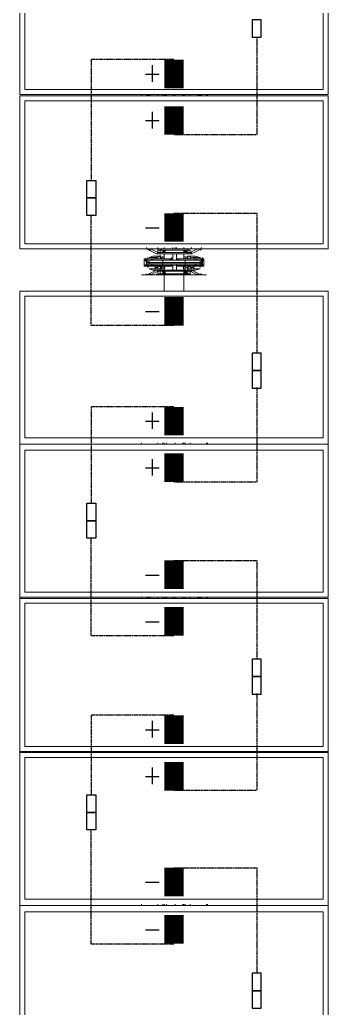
# Model space of a CAD drawing. Header units: feet. Extents: x -13743 to 68376, y -48 to 67763.
# Drawn here: x 6884.6 to 6964.9, y 67101.8 to 67359.2 of the extents above; entities that cross this region are included whole.
import ezdxf

# ---------------------------------------------------------------- set-up
doc = ezdxf.new("R2010")
doc.units = ezdxf.units.FT
doc.header["$MEASUREMENT"] = 0
doc.linetypes.add('HIDDEN', pattern=[0.375, 0.25, -0.125])
for name, color, linetype in [('E-HARN-COMP', 8, 'Continuous'), ('E-TRNK-CABL-NEG', 6, 'HIDDEN'), ('E-TRUNK-CABLE-POS', 6, 'HIDDEN'), ('Polarity-Text', 7, 'Continuous')]:
    doc.layers.add(name, color=color, linetype=linetype)

# ---------------------------------------------------------------- blocks, each defined once
blk = doc.blocks.new('A$C47dfd34d')
at = {"lineweight": 5}
for points in [[(17.5193, 0), (17.5193, 0.4133), (15.666, 0.4133)], [(17.3143, 0.4133), (17.3143, 0)], [(17.306, 0.4067), (17.306, 0.0067)], [(17.5126, 0.4067), (17.5126, 0.0067)], [(16.696, 0.235), (16.696, 0.2467), (16.696, 0.2433)], [(16.901, 0.235), (16.9026, 0.2467), (16.9026, 0.2433)], [(17.1076, 0.2467), (17.1076, 0.2433)], [(17.1093, 0.2467), (17.1076, 0.235)], [(17.3143, 0.235), (17.3143, 0.2467), (17.3143, 0.2433)], [(17.5426, 0.2383), (17.541, 0.24), (17.5426, 0.24), (17.541, 0.2433), (17.541, 0.25), (17.541, 0.1633), (17.541, 0.17), (17.5426, 0.1717), (17.541, 0.1717), (17.541, 0.1733), (17.5426, 0.175)], [(17.541, 0.24), (17.5426, 0.24)], [(17.5426, 0.2433), (17.5426, 0.2433)], [(17.5426, 0.24), (17.5426, 0.24)], [(17.5493, 0.2267), (17.5493, 0.225), (17.5476, 0.225), (17.5476, 0.235), (17.5493, 0.24), (17.5493, 0.2317), (17.5526, 0.2317), (17.5526, 0.2417), (17.551, 0.2417)], [(17.551, 0.24), (17.551, 0.24)], [(17.5526, 0.2417), (17.5543, 0.2417), (17.5543, 0.2433), (17.556, 0.2433), (17.5543, 0.2433), (17.556, 0.2433), (17.5543, 0.2433), (17.556, 0.2433), (17.5576, 0.2433), (17.556, 0.2433), (17.5543, 0.2433), (17.556, 0.2433), (17.5543, 0.2433), (17.556, 0.2433), (17.5576, 0.2433), (17.556, 0.2433), (17.5543, 0.2433), (17.5526, 0.2433), (17.5543, 0.2433), (17.556, 0.2433), (17.5543, 0.2433), (17.556, 0.2433), (17.5543, 0.245), (17.5526, 0.245), (17.5543, 0.245), (17.556, 0.2433), (17.556, 0.2417), (17.556, 0.2433), (17.5543, 0.245), (17.5526, 0.2467), (17.5543, 0.2467), (17.5593, 0.2467), (17.561, 0.2467), (17.561, 0.245), (17.5593, 0.245), (17.5593, 0.2433), (17.5576, 0.2433), (17.5576, 0.2417), (17.5576, 0.2433), (17.5593, 0.2433), (17.5593, 0.245), (17.5593, 0.2433), (17.5576, 0.2433), (17.5576, 0.2417), (17.5593, 0.2417), (17.5576, 0.2417), (17.5593, 0.2417)], [(17.5626, 0.2433), (17.561, 0.2433), (17.5626, 0.2433), (17.561, 0.2433), (17.5593, 0.2433), (17.561, 0.2433), (17.5593, 0.2433), (17.5576, 0.2433), (17.556, 0.2433), (17.5543, 0.245), (17.5526, 0.245), (17.5526, 0.2467), (17.5526, 0.245), (17.5543, 0.245), (17.5543, 0.2467)], [(17.5526, 0.235), (17.5526, 0.2433), (17.5526, 0.245)], [(17.5526, 0.2433), (17.5526, 0.235), (17.5526, 0.2117), (17.5543, 0.2117), (17.5543, 0.2367), (17.556, 0.2367)], [(17.561, 0.1917), (17.561, 0.1717), (17.5576, 0.1717), (17.5576, 0.1917), (17.5593, 0.1917), (17.5576, 0.1917), (17.5576, 0.1717), (17.556, 0.1717), (17.556, 0.1683), (17.5543, 0.1683), (17.5526, 0.1667), (17.5543, 0.1667), (17.561, 0.1667), (17.5593, 0.1683), (17.561, 0.1683), (17.5593, 0.1683), (17.561, 0.1683), (17.5593, 0.1683), (17.5576, 0.1683), (17.5576, 0.1717), (17.5576, 0.1917), (17.5576, 0.1717), (17.561, 0.1717), (17.561, 0.1917), (17.561, 0.1717), (17.5576, 0.1717), (17.5576, 0.1917), (17.5576, 0.2217), (17.556, 0.2217), (17.556, 0.2417), (17.5543, 0.2417), (17.5543, 0.2217)], [(17.556, 0.2417), (17.556, 0.2433), (17.5543, 0.245), (17.556, 0.2433), (17.5576, 0.2433), (17.5576, 0.24), (17.556, 0.24)], [(17.5543, 0.245), (17.5543, 0.245)], [(17.5593, 0.24), (17.5576, 0.24), (17.5593, 0.24), (17.5576, 0.24), (17.5576, 0.2217), (17.5593, 0.2217), (17.5576, 0.2217), (17.5576, 0.1917), (17.561, 0.1917), (17.561, 0.2217), (17.561, 0.1917), (17.5576, 0.1917), (17.5576, 0.2217), (17.5576, 0.24), (17.556, 0.24), (17.5576, 0.24), (17.5576, 0.2433), (17.5593, 0.2433), (17.5576, 0.2433), (17.5593, 0.2433), (17.561, 0.2433), (17.5593, 0.2433), (17.561, 0.2433), (17.561, 0.235), (17.5626, 0.235), (17.5626, 0.2117), (17.561, 0.2117), (17.561, 0.2083), (17.5693, 0.2083)], [(17.5576, 0.2433), (17.556, 0.2433), (17.5576, 0.2433), (17.556, 0.2433), (17.5576, 0.2433), (17.556, 0.2433), (17.5576, 0.2433), (17.5576, 0.24), (17.5576, 0.2217), (17.561, 0.2217), (17.561, 0.1917), (17.5576, 0.1917), (17.5576, 0.2217), (17.5576, 0.2417), (17.561, 0.2417), (17.561, 0.2217)], [(17.5576, 0.2433), (17.5593, 0.2433)], [(17.5576, 0.2433), (17.5593, 0.2433)], [(17.5576, 0.2433), (17.5593, 0.2433)], [(17.5576, 0.2433), (17.5593, 0.2433)], [(17.5576, 0.2433), (17.5593, 0.2433)], [(17.5576, 0.2433), (17.5593, 0.2433), (17.561, 0.2433)], [(17.5626, 0.235), (17.5626, 0.2433), (17.5626, 0.245), (17.5626, 0.2467), (17.561, 0.2467), (17.5626, 0.2467), (17.561, 0.2467), (17.5626, 0.2467), (17.561, 0.2467), (17.561, 0.245), (17.5593, 0.245), (17.5593, 0.2433), (17.561, 0.2433), (17.5593, 0.2433), (17.561, 0.2433), (17.561, 0.235), (17.5626, 0.235), (17.5626, 0.2117), (17.561, 0.21), (17.5626, 0.21), (17.561, 0.21), (17.561, 0.2083), (17.561, 0.2117), (17.561, 0.2367), (17.5626, 0.2367), (17.561, 0.2367), (17.561, 0.2117), (17.561, 0.2083)], [(17.561, 0.245), (17.5626, 0.245), (17.561, 0.245), (17.5626, 0.245), (17.561, 0.245), (17.561, 0.2467), (17.5626, 0.2467), (17.561, 0.2467), (17.561, 0.245), (17.5593, 0.245), (17.561, 0.245), (17.5593, 0.245), (17.5593, 0.2433), (17.561, 0.2433), (17.561, 0.2417)], [(17.5593, 0.2433), (17.561, 0.2433)], [(17.5593, 0.2433), (17.561, 0.2433)], [(17.5593, 0.2433), (17.561, 0.2433)], [(17.561, 0.2467), (17.5626, 0.2467)], [(17.561, 0.2467), (17.561, 0.245)], [(17.561, 0.245), (17.561, 0.245)], [(17.561, 0.245), (17.561, 0.245)], [(17.561, 0.245), (17.561, 0.245)], [(17.561, 0.235), (17.561, 0.2433)], [(17.561, 0.2433), (17.5626, 0.2433)], [(17.561, 0.2433), (17.5626, 0.2433)], [(17.561, 0.2433), (17.5626, 0.2433)], [(17.5626, 0.2467), (17.5626, 0.245)], [(17.5626, 0.2433), (17.5626, 0.245)], [(17.5626, 0.2433), (17.5626, 0.235)], [(17.5626, 0.2433), (17.5626, 0.235)], [(17.5626, 0.2417), (17.5643, 0.2417), (17.5626, 0.2417), (17.5626, 0.2317), (17.5643, 0.2317), (17.5643, 0.24), (17.566, 0.235)], [(17.5743, 0.2433), (17.5743, 0.2433)], [(17.5743, 0.2433), (17.5743, 0.2433)], [(17.5743, 0.24), (17.5743, 0.24)], [(17.5743, 0.24), (17.5743, 0.24)], [(17.7809, 0.2467), (17.7809, 0.2433)], [(17.7826, 0.2467), (17.7809, 0.235)], [(16.696, 0.2283), (16.6977, 0.2283)], [(16.901, 0.2283), (16.9026, 0.2283)], [(17.1076, 0.2283), (17.1093, 0.2283)], [(17.3143, 0.2283), (17.316, 0.2283)], [(17.5393, 0.2283), (17.5393, 0.2283)], [(17.541, 0.2283), (17.541, 0.23), (17.5426, 0.23)], [(17.541, 0.23), (17.541, 0.23)], [(17.5426, 0.2283), (17.541, 0.2283), (17.541, 0.225), (17.5426, 0.225), (17.5426, 0.2233), (17.541, 0.2233), (17.541, 0.1883), (17.5426, 0.1883), (17.546, 0.1883), (17.546, 0.185), (17.546, 0.1833), (17.5476, 0.1833), (17.5426, 0.1733), (17.541, 0.1733), (17.541, 0.175), (17.546, 0.185), (17.5426, 0.185), (17.541, 0.185), (17.541, 0.1833), (17.541, 0.1817)], [(17.5476, 0.23), (17.5476, 0.2283), (17.546, 0.2283)], [(17.5476, 0.2283), (17.5476, 0.225), (17.546, 0.225), (17.5476, 0.225), (17.5476, 0.1883), (17.5476, 0.1783)], [(17.5493, 0.23), (17.5493, 0.225), (17.5493, 0.2233), (17.551, 0.2233), (17.5493, 0.225), (17.551, 0.2233), (17.5493, 0.225), (17.5476, 0.225), (17.5476, 0.235)], [(17.5493, 0.235), (17.5493, 0.235)], [(17.551, 0.225), (17.551, 0.2233), (17.5526, 0.2283), (17.5493, 0.2283), (17.5493, 0.23), (17.5493, 0.2317)], [(17.551, 0.2283), (17.551, 0.2317)], [(17.5526, 0.2317), (17.5543, 0.2317)], [(17.5526, 0.2283), (17.5543, 0.2283)], [(17.5543, 0.235), (17.556, 0.235)], [(17.561, 0.2367), (17.561, 0.2117)], [(17.561, 0.2367), (17.5626, 0.2367)], [(17.561, 0.235), (17.5626, 0.235)], [(17.5626, 0.2233), (17.5643, 0.2233), (17.5626, 0.2233), (17.5643, 0.2233), (17.566, 0.225), (17.5676, 0.225), (17.566, 0.225), (17.5643, 0.2233), (17.566, 0.225), (17.566, 0.235), (17.566, 0.225), (17.5643, 0.2233), (17.566, 0.225), (17.5643, 0.2233)], [(17.5626, 0.2117), (17.5626, 0.235)], [(17.5643, 0.2283), (17.5626, 0.2283), (17.5626, 0.2233), (17.5643, 0.2233), (17.5643, 0.225), (17.566, 0.225), (17.5643, 0.23)], [(17.5643, 0.235), (17.5643, 0.235)], [(17.5643, 0.235), (17.5643, 0.235)], [(17.5726, 0.2283), (17.5743, 0.2283)], [(17.7809, 0.2283), (17.7826, 0.2283)], [(16.696, 0.2217), (16.6977, 0.2217)], [(16.696, 0.22), (16.6977, 0.22)], [(16.696, 0.2183), (16.696, 0.2167), (16.6977, 0.2167)], [(16.9026, 0.2217), (16.901, 0.2217)], [(16.901, 0.22), (16.9026, 0.22)], [(16.9026, 0.2167), (16.901, 0.2167), (16.9026, 0.2183)], [(17.1093, 0.2217), (17.1076, 0.2217)], [(17.1076, 0.22), (17.1093, 0.22)], [(17.1093, 0.2167), (17.1076, 0.2167), (17.1093, 0.2183)], [(17.3143, 0.2217), (17.316, 0.2217)], [(17.3143, 0.22), (17.316, 0.22)], [(17.3143, 0.2183), (17.3143, 0.2167), (17.316, 0.2167)], [(17.5193, 0.22), (17.541, 0.22)], [(17.541, 0.2233), (17.541, 0.225)], [(17.5426, 0.2217), (17.5426, 0.2233)], [(17.5426, 0.22), (17.5426, 0.2217), (17.5443, 0.2217)], [(17.5443, 0.22), (17.5426, 0.22)], [(17.5426, 0.1933), (17.5426, 0.2183)], [(17.546, 0.2217), (17.5443, 0.2217)], [(17.5443, 0.22), (17.546, 0.22)], [(17.5443, 0.22), (17.546, 0.22)], [(17.5443, 0.22), (17.546, 0.22)], [(17.5443, 0.22), (17.546, 0.22)], [(17.5443, 0.22), (17.5443, 0.2183), (17.546, 0.22)], [(17.5443, 0.22), (17.546, 0.22)], [(17.546, 0.225), (17.546, 0.225)], [(17.546, 0.225), (17.546, 0.2217)], [(17.546, 0.2217), (17.546, 0.22)], [(17.546, 0.2183), (17.546, 0.1933)], [(17.5476, 0.225), (17.5476, 0.225)], [(17.5526, 0.2217), (17.551, 0.2217), (17.5526, 0.2217), (17.551, 0.2217), (17.5526, 0.2217), (17.5476, 0.2217)], [(17.551, 0.2183), (17.5493, 0.22), (17.5476, 0.22), (17.5526, 0.22)], [(17.5526, 0.2233), (17.551, 0.2233)], [(17.5543, 0.1917), (17.556, 0.1917), (17.556, 0.2217), (17.5543, 0.2217), (17.556, 0.2217), (17.556, 0.1917), (17.5543, 0.1917), (17.5543, 0.1717), (17.556, 0.1717), (17.556, 0.1683), (17.5543, 0.1683), (17.556, 0.1683), (17.5576, 0.1683), (17.5593, 0.1683), (17.561, 0.1683), (17.5593, 0.1683), (17.5576, 0.1683), (17.5576, 0.1717), (17.5593, 0.1717), (17.5576, 0.1717), (17.5576, 0.17), (17.556, 0.17), (17.5576, 0.17), (17.5593, 0.17), (17.5576, 0.17), (17.5593, 0.17), (17.5576, 0.17), (17.556, 0.17), (17.5543, 0.17), (17.556, 0.17), (17.5543, 0.17), (17.5526, 0.17), (17.5526, 0.1683), (17.5543, 0.1683), (17.556, 0.1683), (17.5543, 0.1683), (17.5526, 0.1667), (17.5543, 0.1667), (17.561, 0.1667), (17.5626, 0.1667), (17.5626, 0.1683), (17.5626, 0.1783), (17.5626, 0.2), (17.5626, 0.1783), (17.561, 0.1783), (17.561, 0.1683), (17.561, 0.1783), (17.5626, 0.1783), (17.5626, 0.2), (17.561, 0.2033), (17.5626, 0.2033), (17.561, 0.2033), (17.5693, 0.2033), (17.561, 0.2033), (17.5626, 0.2), (17.5626, 0.2033), (17.561, 0.2033), (17.5626, 0.2033), (17.561, 0.2033), (17.5626, 0.2033), (17.561, 0.2033), (17.5626, 0.2033), (17.561, 0.2033), (17.561, 0.2017), (17.561, 0.1767), (17.5626, 0.1767), (17.561, 0.1767), (17.561, 0.2017), (17.561, 0.2033), (17.5626, 0.2033), (17.561, 0.2033), (17.5626, 0.2033), (17.561, 0.2033), (17.5626, 0.2033), (17.561, 0.2033), (17.5626, 0.2033), (17.5626, 0.2), (17.561, 0.2), (17.561, 0.2017), (17.561, 0.2), (17.5626, 0.2), (17.561, 0.2033), (17.5693, 0.2033)], [(17.5626, 0.225), (17.5626, 0.2233), (17.5643, 0.225)], [(17.5626, 0.2217), (17.5643, 0.2217), (17.5626, 0.2217), (17.5643, 0.2217), (17.5626, 0.2217), (17.5626, 0.22), (17.5693, 0.22)], [(17.5643, 0.2217), (17.566, 0.2217)], [(17.5693, 0.225), (17.5693, 0.225)], [(17.5693, 0.225), (17.5693, 0.225)], [(17.571, 0.225), (17.571, 0.225)], [(17.571, 0.225), (17.571, 0.225)], [(17.5743, 0.2183), (17.5743, 0.2183)], [(17.5743, 0.2183), (17.5743, 0.2183)], [(17.7826, 0.2217), (17.7809, 0.2217)], [(17.7809, 0.22), (17.7826, 0.22)], [(17.7826, 0.2167), (17.7809, 0.2167), (17.7826, 0.2183)], [(16.696, 0.2067), (16.696, 0.2083)], [(16.696, 0.205), (16.6977, 0.205)], [(16.901, 0.2067), (16.9026, 0.2083)], [(16.9026, 0.205), (16.901, 0.205)], [(17.1076, 0.2067), (17.1093, 0.2083)], [(17.1093, 0.205), (17.1076, 0.205)], [(17.3143, 0.2067), (17.3143, 0.2083)], [(17.3143, 0.205), (17.316, 0.205)], [(17.541, 0.205), (17.5426, 0.205)], [(17.541, 0.2033), (17.5426, 0.2033)], [(17.5476, 0.205), (17.5476, 0.2083), (17.5543, 0.2083), (17.5543, 0.2117), (17.5526, 0.2117), (17.5526, 0.21), (17.5526, 0.2117)], [(17.5476, 0.2083), (17.5493, 0.2083)], [(17.5543, 0.2017), (17.5526, 0.2017), (17.5526, 0.2), (17.5526, 0.2033), (17.5543, 0.2033), (17.5476, 0.2033)], [(17.5526, 0.2033), (17.5543, 0.2033), (17.556, 0.2033), (17.5543, 0.2033), (17.5543, 0.1767), (17.556, 0.1767)], [(17.5543, 0.2033), (17.5526, 0.2033), (17.5543, 0.2033), (17.5526, 0.2033), (17.5526, 0.2), (17.5526, 0.1783), (17.5526, 0.1683), (17.5526, 0.1783)], [(17.561, 0.2117), (17.5626, 0.2117), (17.5626, 0.21), (17.561, 0.21), (17.5626, 0.21), (17.561, 0.21), (17.5626, 0.21), (17.5626, 0.2083), (17.5626, 0.21), (17.561, 0.21), (17.5626, 0.21), (17.561, 0.21), (17.5626, 0.2117), (17.5626, 0.21), (17.5626, 0.2083)], [(17.561, 0.2117), (17.5626, 0.2117)], [(17.561, 0.21), (17.5626, 0.21), (17.561, 0.21), (17.5626, 0.21), (17.561, 0.21), (17.5626, 0.21), (17.5643, 0.21)], [(17.561, 0.2017), (17.561, 0.1767), (17.5626, 0.1767)], [(17.7809, 0.2067), (17.7826, 0.2083)], [(17.7826, 0.205), (17.7809, 0.205)], [(16.696, 0.195), (16.6977, 0.195)], [(16.696, 0.1933), (16.6977, 0.1933)], [(16.696, 0.1917), (16.6977, 0.1917)], [(16.901, 0.195), (16.9026, 0.195)], [(16.9026, 0.1933), (16.901, 0.1933)], [(16.901, 0.1917), (16.9026, 0.1917)], [(17.1076, 0.195), (17.1093, 0.195)], [(17.1093, 0.1933), (17.1076, 0.1933)], [(17.1076, 0.1917), (17.1093, 0.1917)], [(17.3143, 0.195), (17.316, 0.195)], [(17.3143, 0.1933), (17.316, 0.1933)], [(17.3143, 0.1917), (17.316, 0.1917)], [(17.541, 0.1933), (17.5193, 0.1933)], [(17.541, 0.1867), (17.541, 0.1883)], [(17.5426, 0.1867), (17.5426, 0.1883), (17.5426, 0.19)], [(17.5443, 0.1917), (17.546, 0.1917)], [(17.5443, 0.1917), (17.546, 0.1917)], [(17.5443, 0.1917), (17.546, 0.1917)], [(17.5443, 0.1917), (17.546, 0.1917)], [(17.5443, 0.1917), (17.546, 0.1917)], [(17.546, 0.185), (17.5476, 0.185), (17.5476, 0.1883), (17.546, 0.1883), (17.5476, 0.1883), (17.5493, 0.1883), (17.551, 0.19), (17.551, 0.1883), (17.5526, 0.1883)], [(17.546, 0.19), (17.546, 0.1883)], [(17.546, 0.1883), (17.546, 0.1883)], [(17.5526, 0.1933), (17.5476, 0.1933)], [(17.5526, 0.1917), (17.551, 0.1917), (17.5526, 0.1917), (17.551, 0.1917), (17.5526, 0.1917), (17.5476, 0.1917), (17.5493, 0.1917)], [(17.5476, 0.1883), (17.5476, 0.1883)], [(17.5493, 0.18), (17.5493, 0.1717), (17.5476, 0.1783), (17.5476, 0.1883), (17.5493, 0.1883), (17.5493, 0.1867)], [(17.5493, 0.1933), (17.551, 0.195)], [(17.5576, 0.1717), (17.556, 0.1717), (17.556, 0.1917), (17.5576, 0.1917), (17.5576, 0.1717), (17.5593, 0.1717)], [(17.5693, 0.1933), (17.5626, 0.1933)], [(17.5626, 0.1917), (17.5643, 0.1917)], [(17.5626, 0.1917), (17.5643, 0.1917)], [(17.5626, 0.1917), (17.5643, 0.1917)], [(17.5626, 0.1917), (17.5643, 0.1917)], [(17.5643, 0.1917), (17.5626, 0.1917)], [(17.5626, 0.185), (17.5626, 0.1883), (17.5643, 0.1883), (17.5626, 0.19), (17.5626, 0.1883), (17.566, 0.1883), (17.566, 0.1867), (17.566, 0.1883), (17.5626, 0.1883), (17.5626, 0.185), (17.5643, 0.185), (17.5643, 0.1833), (17.566, 0.1867), (17.5643, 0.1833), (17.566, 0.1867), (17.566, 0.1883), (17.566, 0.1783), (17.566, 0.1883), (17.566, 0.1867), (17.566, 0.1883), (17.5626, 0.1883), (17.5626, 0.185), (17.5643, 0.185), (17.5643, 0.1833), (17.5643, 0.185), (17.5626, 0.185), (17.5643, 0.185), (17.5626, 0.185), (17.5643, 0.185)], [(17.5643, 0.1917), (17.566, 0.1917)], [(17.566, 0.1883), (17.5643, 0.19)], [(17.566, 0.1883), (17.5643, 0.19)], [(17.5693, 0.1883), (17.5693, 0.1883)], [(17.5693, 0.1883), (17.5693, 0.1883)], [(17.571, 0.1883), (17.571, 0.1883)], [(17.571, 0.1883), (17.571, 0.1883)], [(17.576, 0.1933), (17.576, 0.1917)], [(17.576, 0.1933), (17.576, 0.1933)], [(17.7809, 0.195), (17.7826, 0.195)], [(17.7826, 0.1933), (17.7809, 0.1933)], [(17.7809, 0.1917), (17.7826, 0.1917)], [(16.696, 0.185), (16.6977, 0.185)], [(16.696, 0.17), (16.696, 0.1667), (16.696, 0.1783)], [(16.9026, 0.185), (16.901, 0.185)], [(16.9026, 0.17), (16.9026, 0.1667), (16.901, 0.1783)], [(17.1093, 0.185), (17.1076, 0.185)], [(17.1076, 0.1783), (17.1093, 0.1667)], [(17.3143, 0.185), (17.316, 0.185)], [(17.3143, 0.17), (17.3143, 0.1667), (17.3143, 0.1783)], [(17.5393, 0.1833), (17.5393, 0.1833)], [(17.541, 0.1817), (17.541, 0.1817)], [(17.5426, 0.1733), (17.541, 0.1733), (17.541, 0.1717)], [(17.5476, 0.1833), (17.5476, 0.185)], [(17.551, 0.1717), (17.5526, 0.1717), (17.5526, 0.18), (17.5493, 0.18), (17.5493, 0.1817)], [(17.5493, 0.1783), (17.5493, 0.1783)], [(17.551, 0.18), (17.551, 0.1833)], [(17.5526, 0.185), (17.5543, 0.185)], [(17.5526, 0.18), (17.5543, 0.18)], [(17.5543, 0.1783), (17.556, 0.1783)], [(17.561, 0.1783), (17.5626, 0.1783)], [(17.561, 0.1683), (17.561, 0.1783)], [(17.5626, 0.1833), (17.5626, 0.18), (17.5643, 0.18), (17.5643, 0.1817)], [(17.5626, 0.1783), (17.5626, 0.1683)], [(17.5626, 0.1717), (17.5643, 0.1717), (17.566, 0.1783)], [(17.5626, 0.1783), (17.5626, 0.1683)], [(17.5643, 0.1783), (17.5643, 0.1783)], [(17.5643, 0.1783), (17.5643, 0.1783)], [(17.5743, 0.1733), (17.5743, 0.1733)], [(17.5743, 0.1733), (17.5743, 0.1733)], [(17.7826, 0.185), (17.7809, 0.185)], [(17.7809, 0.1783), (17.7826, 0.1667)], [(16.696, 0.1667), (16.696, 0.1667)], [(16.696, 0.1633), (16.6977, 0.1633)], [(16.696, 0.1617), (16.6977, 0.1617)], [(16.901, 0.1633), (16.9026, 0.1633)], [(16.901, 0.1617), (16.9026, 0.1617)], [(16.9026, 0.1667), (16.9026, 0.1667)], [(17.1076, 0.17), (17.1076, 0.1667)], [(17.1076, 0.1667), (17.1076, 0.1667)], [(17.1076, 0.1633), (17.1093, 0.1633)], [(17.1076, 0.1617), (17.1093, 0.1617)], [(17.3143, 0.1667), (17.3143, 0.1667)], [(17.3143, 0.1633), (17.316, 0.1633)], [(17.3143, 0.1617), (17.316, 0.1617)], [(17.541, 0.17), (17.5426, 0.17)], [(17.5426, 0.17), (17.5426, 0.17)], [(17.5526, 0.1717), (17.5543, 0.1717), (17.5543, 0.17), (17.5526, 0.1683), (17.5526, 0.1667)], [(17.5543, 0.1683), (17.556, 0.1683), (17.5576, 0.1683), (17.5593, 0.1683), (17.561, 0.1683), (17.5593, 0.1683), (17.5576, 0.1683), (17.556, 0.1683), (17.5543, 0.1683), (17.556, 0.1683), (17.5543, 0.1683), (17.5526, 0.1667), (17.5543, 0.1667), (17.5543, 0.1683), (17.556, 0.1683), (17.5576, 0.1683)], [(17.5643, 0.1683), (17.5626, 0.1683), (17.5643, 0.1683), (17.5626, 0.1683), (17.5626, 0.1667), (17.561, 0.1667), (17.5626, 0.1667), (17.561, 0.1667), (17.5626, 0.1667), (17.561, 0.1667), (17.561, 0.1683), (17.5626, 0.1683), (17.5626, 0.1667), (17.561, 0.1667), (17.5543, 0.1667), (17.556, 0.1667), (17.5543, 0.1667), (17.556, 0.1667), (17.5543, 0.1667), (17.556, 0.1667), (17.5543, 0.1667)], [(17.5543, 0.1667), (17.5543, 0.1667)], [(17.556, 0.1683), (17.5576, 0.1683), (17.5576, 0.1717), (17.5576, 0.17), (17.5593, 0.17), (17.561, 0.17), (17.5593, 0.17), (17.5576, 0.17), (17.556, 0.17), (17.5576, 0.17), (17.5593, 0.17), (17.561, 0.17), (17.5626, 0.17), (17.561, 0.17), (17.5593, 0.17), (17.561, 0.17), (17.561, 0.1683), (17.561, 0.17), (17.561, 0.1717)], [(17.561, 0.1667), (17.5593, 0.1683)], [(17.561, 0.1683), (17.561, 0.17), (17.5626, 0.17)], [(17.561, 0.1683), (17.5626, 0.1683)], [(17.561, 0.1683), (17.561, 0.1667), (17.5626, 0.1667)], [(17.561, 0.1683), (17.5626, 0.1683)], [(17.561, 0.1667), (17.561, 0.1667)], [(17.561, 0.1667), (17.5626, 0.1667)], [(17.561, 0.1667), (17.561, 0.1667)], [(17.561, 0.1667), (17.5626, 0.1667)], [(17.561, 0.1667), (17.5626, 0.1667)], [(17.561, 0.1667), (17.5626, 0.1667)], [(17.561, 0.1667), (17.561, 0.1667)], [(17.561, 0.1667), (17.5626, 0.1667)], [(17.5643, 0.1717), (17.5643, 0.1717)], [(17.5643, 0.1717), (17.5643, 0.1717)], [(17.5743, 0.17), (17.5743, 0.17)], [(17.5743, 0.17), (17.5743, 0.17)], [(17.7809, 0.17), (17.7809, 0.1667)], [(17.7809, 0.1667), (17.7809, 0.1667)], [(17.7809, 0.1633), (17.7826, 0.1633)], [(17.7809, 0.1617), (17.7826, 0.1617)]]:
    blk.add_lwpolyline(points, dxfattribs=at)
for points in [[(16.491, 0), (16.696, 0), (16.696, 0.4133), (16.491, 0.4133)], [(16.696, 0.4133), (16.696, 0), (16.901, 0), (16.901, 0.4133)], [(17.1076, 0.4133), (16.9026, 0.4133), (16.9026, 0), (17.1076, 0)], [(17.1093, 0), (17.1093, 0.4133), (17.3143, 0.4133), (17.3143, 0)], [(17.3143, 0), (17.3143, 0.4133), (17.5193, 0.4133), (17.5193, 0)], [(17.576, 0.4133), (17.576, 0), (17.7809, 0), (17.7809, 0.4133)], [(17.576, 0), (17.576, 0.4133)], [(17.9876, 0.4133), (17.9876, 0), (17.7826, 0), (17.7826, 0.4133), (17.9876, 0.4133), (18.1926, 0.4133), (18.1926, 0), (17.9876, 0)], [(16.4977, 0.0067), (16.6877, 0.0067), (16.6877, 0.4067), (16.4977, 0.4067)], [(16.8943, 0.4067), (16.8943, 0.0067), (16.7043, 0.0067), (16.7043, 0.4067)], [(16.9093, 0.0067), (17.101, 0.0067), (17.101, 0.4067), (16.9093, 0.4067)], [(17.116, 0.0067), (17.116, 0.4067), (17.306, 0.4067), (17.306, 0.0067)], [(17.3226, 0.0067), (17.3226, 0.4067), (17.5126, 0.4067), (17.5126, 0.0067)], [(17.7743, 0.4067), (17.7743, 0.0067), (17.5826, 0.0067), (17.5826, 0.4067)], [(17.5826, 0.0067), (17.5826, 0.4067)], [(17.7893, 0.4067), (17.9793, 0.4067), (17.9793, 0.0067), (17.7893, 0.0067)], [(16.6977, 0.25), (16.696, 0.25)], [(16.9026, 0.25), (16.901, 0.25)], [(17.1093, 0.25), (17.1076, 0.25)], [(17.316, 0.25), (17.3143, 0.25)], [(17.5426, 0.2433), (17.541, 0.2433)], [(17.546, 0.2283), (17.5476, 0.2283), (17.5476, 0.23), (17.5426, 0.24), (17.5426, 0.2383), (17.541, 0.2383), (17.546, 0.2283), (17.5426, 0.2283), (17.5426, 0.225), (17.546, 0.225)], [(17.5593, 0.2467), (17.5543, 0.2467), (17.5593, 0.2467), (17.561, 0.2467)], [(17.5543, 0.1717), (17.556, 0.1717), (17.556, 0.1917), (17.5576, 0.1917), (17.5576, 0.2217), (17.556, 0.2217), (17.556, 0.2417), (17.5543, 0.2417), (17.556, 0.2417), (17.556, 0.2217), (17.5576, 0.2217), (17.5576, 0.1917), (17.556, 0.1917), (17.556, 0.1717)], [(17.5576, 0.2433), (17.556, 0.2433)], [(17.5576, 0.2433), (17.556, 0.2433)], [(17.5593, 0.2433), (17.5576, 0.2433)], [(17.5576, 0.2417), (17.5576, 0.2217), (17.561, 0.2217), (17.561, 0.2417)], [(17.5576, 0.2417), (17.5576, 0.2217), (17.561, 0.2217), (17.561, 0.2417)], [(17.5626, 0.245), (17.5626, 0.2467), (17.561, 0.2467), (17.561, 0.245), (17.5626, 0.245), (17.561, 0.245), (17.5593, 0.245), (17.5593, 0.2433), (17.561, 0.2433), (17.561, 0.2417), (17.561, 0.2433), (17.5626, 0.2433), (17.561, 0.2433), (17.5626, 0.2433)], [(17.5626, 0.2417), (17.5643, 0.2417)], [(17.5626, 0.2417), (17.5626, 0.2317), (17.5643, 0.2317), (17.5643, 0.23), (17.566, 0.225), (17.5643, 0.225), (17.5643, 0.2233), (17.5626, 0.2233), (17.5626, 0.2283), (17.5643, 0.2283), (17.5626, 0.2283), (17.5626, 0.2233), (17.5643, 0.2233), (17.5643, 0.225), (17.566, 0.225), (17.5643, 0.23), (17.5643, 0.2317), (17.5626, 0.2317), (17.5626, 0.2283), (17.5643, 0.2283), (17.5643, 0.23), (17.5643, 0.2283), (17.5626, 0.2283), (17.5626, 0.2317), (17.5626, 0.2283), (17.5643, 0.2283), (17.5643, 0.23), (17.5643, 0.2317), (17.5643, 0.24), (17.566, 0.235), (17.566, 0.225), (17.566, 0.2267), (17.566, 0.225), (17.566, 0.235), (17.5643, 0.24), (17.5643, 0.2317), (17.5626, 0.2317)], [(17.571, 0.2283), (17.576, 0.2383), (17.5743, 0.2383), (17.5743, 0.24), (17.576, 0.24), (17.5743, 0.24), (17.576, 0.2433), (17.5776, 0.2433), (17.576, 0.2433), (17.576, 0.25), (17.576, 0.2433), (17.5743, 0.24), (17.5693, 0.23), (17.5693, 0.2283), (17.571, 0.2283), (17.571, 0.225), (17.5743, 0.225), (17.5743, 0.2233), (17.576, 0.2233), (17.576, 0.1883), (17.5743, 0.1883), (17.576, 0.1883), (17.576, 0.1867), (17.576, 0.1883), (17.5743, 0.1883), (17.5743, 0.185), (17.571, 0.185), (17.5743, 0.185), (17.5743, 0.1883), (17.571, 0.1883), (17.571, 0.185), (17.571, 0.1833), (17.5693, 0.1833), (17.5743, 0.1733), (17.576, 0.1733), (17.576, 0.175), (17.571, 0.185), (17.5693, 0.185), (17.5693, 0.1883), (17.571, 0.1883), (17.571, 0.19), (17.571, 0.1883), (17.5693, 0.1883), (17.5693, 0.225), (17.571, 0.225), (17.5693, 0.225), (17.5693, 0.2283), (17.571, 0.2283), (17.571, 0.225), (17.5743, 0.225), (17.5743, 0.2233), (17.576, 0.2233), (17.576, 0.1883), (17.5743, 0.1883), (17.571, 0.1883), (17.571, 0.185), (17.571, 0.1833), (17.5693, 0.1833), (17.5743, 0.1733), (17.576, 0.1733), (17.576, 0.175), (17.571, 0.185), (17.5693, 0.185), (17.5693, 0.1883), (17.571, 0.1883), (17.5693, 0.1883), (17.5693, 0.225), (17.571, 0.225), (17.571, 0.2217), (17.5726, 0.2217), (17.5743, 0.2217), (17.5743, 0.22), (17.5726, 0.22), (17.5743, 0.22), (17.5726, 0.22), (17.5743, 0.22), (17.5726, 0.22), (17.5743, 0.22), (17.5726, 0.22), (17.5743, 0.22), (17.5726, 0.22), (17.5743, 0.22), (17.5726, 0.22), (17.5743, 0.22), (17.5726, 0.22), (17.5743, 0.22), (17.5726, 0.22), (17.5743, 0.22), (17.5726, 0.22), (17.5743, 0.22), (17.5726, 0.22), (17.5743, 0.22), (17.5743, 0.2217), (17.5726, 0.2217), (17.571, 0.2217), (17.571, 0.22), (17.571, 0.2217), (17.571, 0.225), (17.5693, 0.225), (17.5693, 0.2283), (17.5693, 0.23), (17.5693, 0.2283)], [(17.576, 0.2267), (17.576, 0.225), (17.5743, 0.225), (17.5743, 0.2283), (17.571, 0.2283), (17.5693, 0.2283), (17.5693, 0.23), (17.5743, 0.24), (17.5743, 0.2383), (17.576, 0.2383), (17.571, 0.2283), (17.5743, 0.2283), (17.5743, 0.225), (17.576, 0.225)], [(17.7826, 0.25), (17.7809, 0.25)], [(17.5643, 0.2317), (17.5626, 0.2317)], [(17.5726, 0.2283), (17.576, 0.2283)], [(17.5776, 0.2283), (17.576, 0.2283), (17.576, 0.23), (17.576, 0.2283)], [(17.5443, 0.2217), (17.5426, 0.22), (17.5443, 0.2183), (17.546, 0.22)], [(17.5443, 0.2217), (17.5426, 0.2217), (17.5426, 0.22), (17.5426, 0.2183), (17.5443, 0.2183), (17.546, 0.2183), (17.546, 0.22), (17.546, 0.2217)], [(17.546, 0.22), (17.5443, 0.22)], [(17.546, 0.22), (17.5443, 0.22)], [(17.556, 0.1917), (17.556, 0.2217), (17.5543, 0.2217), (17.5543, 0.1917)], [(17.5643, 0.225), (17.5626, 0.2233), (17.5626, 0.225), (17.5626, 0.2233)], [(17.566, 0.2217), (17.5643, 0.2217), (17.5626, 0.2217), (17.5626, 0.22), (17.5693, 0.22), (17.5626, 0.22), (17.5626, 0.2217), (17.5643, 0.2217)], [(17.5726, 0.2217), (17.571, 0.22), (17.5726, 0.2183), (17.5743, 0.22)], [(17.5726, 0.2183), (17.5743, 0.2183), (17.5743, 0.22), (17.5743, 0.2217), (17.5726, 0.2217), (17.571, 0.2217), (17.571, 0.22), (17.571, 0.2183)], [(17.5726, 0.2217), (17.571, 0.22), (17.5726, 0.2183), (17.5743, 0.22)], [(17.5726, 0.2183), (17.5743, 0.2183), (17.5743, 0.22), (17.5743, 0.2217), (17.5726, 0.2217), (17.571, 0.2217), (17.571, 0.22), (17.571, 0.2183)], [(17.571, 0.22), (17.5726, 0.2183), (17.5726, 0.22), (17.5726, 0.2183)], [(17.5726, 0.1933), (17.571, 0.1933), (17.571, 0.1917), (17.571, 0.19), (17.5726, 0.19), (17.571, 0.19), (17.571, 0.1917), (17.571, 0.1933), (17.571, 0.2183), (17.571, 0.1933), (17.5726, 0.1933), (17.5743, 0.1933), (17.5743, 0.1917), (17.5726, 0.19), (17.5743, 0.1917), (17.5726, 0.1917), (17.5743, 0.1917), (17.5726, 0.1917), (17.5743, 0.1917), (17.5726, 0.1917), (17.5743, 0.1917), (17.5726, 0.1917), (17.5743, 0.1917), (17.5726, 0.1917), (17.5743, 0.1917), (17.5726, 0.1917), (17.5743, 0.1917), (17.5726, 0.1917), (17.5743, 0.1917), (17.5726, 0.1917), (17.5743, 0.1917), (17.5726, 0.1917), (17.5743, 0.1917), (17.5743, 0.1933)], [(17.576, 0.225), (17.5726, 0.225)], [(17.5743, 0.2217), (17.5743, 0.2233)], [(17.5743, 0.1933), (17.5743, 0.2183)], [(17.576, 0.2233), (17.576, 0.225)], [(17.5776, 0.22), (17.576, 0.22)], [(17.5426, 0.2083), (17.541, 0.2083)], [(17.5543, 0.21), (17.556, 0.21), (17.5543, 0.21), (17.5526, 0.21), (17.5526, 0.2083), (17.5526, 0.21)], [(17.5626, 0.2117), (17.5626, 0.21), (17.561, 0.21)], [(17.5643, 0.21), (17.5626, 0.21), (17.561, 0.21), (17.561, 0.2083), (17.5693, 0.2083), (17.5693, 0.205), (17.5693, 0.2083), (17.561, 0.2083), (17.561, 0.21), (17.5626, 0.21)], [(17.5626, 0.2033), (17.5643, 0.2033), (17.5626, 0.2033), (17.5643, 0.2033), (17.5626, 0.2033), (17.561, 0.2033), (17.5626, 0.2033), (17.561, 0.2033), (17.5626, 0.2033), (17.5626, 0.2), (17.561, 0.2), (17.561, 0.2017), (17.561, 0.2033)], [(17.5776, 0.2083), (17.576, 0.2083)], [(17.5776, 0.2083), (17.576, 0.2083)], [(17.5776, 0.205), (17.576, 0.205)], [(17.5776, 0.2033), (17.576, 0.2033)], [(17.5426, 0.185), (17.5426, 0.1883), (17.541, 0.1883), (17.541, 0.185)], [(17.546, 0.19), (17.546, 0.1917), (17.546, 0.1933), (17.5443, 0.1933), (17.5426, 0.1933), (17.5426, 0.1917), (17.5443, 0.19)], [(17.5443, 0.1933), (17.5426, 0.1917), (17.5443, 0.19), (17.546, 0.1917)], [(17.5443, 0.1933), (17.5426, 0.1933), (17.5426, 0.1917), (17.5426, 0.19), (17.5443, 0.19), (17.546, 0.19), (17.546, 0.1917), (17.546, 0.1933)], [(17.546, 0.1917), (17.5443, 0.1917)], [(17.546, 0.1917), (17.5443, 0.1917)], [(17.5493, 0.1883), (17.551, 0.19)], [(17.5493, 0.1833), (17.5493, 0.1883), (17.551, 0.1883), (17.5526, 0.185), (17.551, 0.185), (17.551, 0.1833)], [(17.5626, 0.1933), (17.5693, 0.1933)], [(17.5643, 0.1917), (17.5626, 0.1917)], [(17.566, 0.1917), (17.5643, 0.1917), (17.5626, 0.1917), (17.5643, 0.1917)], [(17.5643, 0.1883), (17.5626, 0.19), (17.5626, 0.1883)], [(17.5643, 0.1883), (17.5626, 0.19), (17.5626, 0.1883)], [(17.5643, 0.19), (17.566, 0.1883), (17.566, 0.1783), (17.566, 0.1883), (17.5643, 0.19), (17.566, 0.1883)], [(17.5726, 0.1933), (17.571, 0.1917), (17.5726, 0.19), (17.5743, 0.1917)], [(17.5726, 0.19), (17.5743, 0.19), (17.5743, 0.1917), (17.5743, 0.1933), (17.5726, 0.1933), (17.571, 0.1933), (17.571, 0.1917), (17.571, 0.19)], [(17.5726, 0.1933), (17.571, 0.1917), (17.5726, 0.19), (17.5743, 0.1917)], [(17.5726, 0.19), (17.5743, 0.19), (17.5743, 0.1917), (17.5743, 0.1933), (17.5726, 0.1933), (17.571, 0.1933), (17.571, 0.1917), (17.571, 0.19)], [(17.5743, 0.1883), (17.5743, 0.19), (17.5743, 0.1883), (17.5743, 0.1867)], [(17.5776, 0.1933), (17.576, 0.1933)], [(17.576, 0.1883), (17.576, 0.1867)], [(17.5643, 0.18), (17.5626, 0.18), (17.5626, 0.1833), (17.5626, 0.18), (17.5643, 0.18), (17.5643, 0.1817)], [(17.5643, 0.1717), (17.5643, 0.18), (17.5626, 0.18), (17.5626, 0.1717)], [(17.5643, 0.1717), (17.5643, 0.18), (17.5626, 0.18), (17.5626, 0.1717)], [(17.5643, 0.18), (17.5626, 0.18), (17.5626, 0.1717), (17.5643, 0.1717)], [(17.5643, 0.1717), (17.5626, 0.1717), (17.5643, 0.1717), (17.566, 0.1783)], [(17.5693, 0.1833), (17.5693, 0.185)], [(17.576, 0.1733), (17.576, 0.1717), (17.5743, 0.1717), (17.576, 0.1717)], [(17.576, 0.1833), (17.576, 0.185), (17.576, 0.1833), (17.5776, 0.1833)], [(17.561, 0.17), (17.5593, 0.17), (17.5576, 0.17), (17.556, 0.17), (17.5576, 0.17), (17.5576, 0.1717), (17.556, 0.1717), (17.556, 0.1683), (17.5543, 0.1683), (17.556, 0.1683), (17.5576, 0.1683), (17.5593, 0.1683), (17.561, 0.1683), (17.5593, 0.1683), (17.561, 0.1667), (17.5626, 0.1667), (17.561, 0.1667), (17.561, 0.1683), (17.561, 0.1717), (17.561, 0.1683)], [(17.5576, 0.17), (17.556, 0.17), (17.5543, 0.17), (17.556, 0.17), (17.5576, 0.17), (17.5593, 0.17), (17.5576, 0.17), (17.5593, 0.17)], [(17.556, 0.17), (17.5543, 0.17)], [(17.561, 0.1683), (17.5593, 0.1683)], [(17.5626, 0.17), (17.561, 0.17)], [(17.5776, 0.17), (17.576, 0.17), (17.5743, 0.1717), (17.576, 0.17)], [(17.576, 0.1633), (17.576, 0.17)]]:
    blk.add_lwpolyline(points, close=True, dxfattribs=at)

msp = doc.modelspace()

# ---------------------------------------------------------------- linework, layer by layer
at = {"layer": 'E-HARN-COMP'}
for points in [[(6947.46, 67359.15), (6945.13, 67359.15), (6945.13, 67354.59), (6947.46, 67354.59)], [(6902.06, 67317.33), (6904.39, 67317.33), (6904.39, 67312.76), (6902.06, 67312.76)], [(6902.06, 67312.76), (6904.39, 67312.76), (6904.39, 67308.2), (6902.06, 67308.2)], [(6947.46, 67272.37), (6945.13, 67272.37), (6945.13, 67267.81), (6947.46, 67267.81)], [(6947.46, 67267.81), (6945.13, 67267.81), (6945.13, 67263.25), (6947.46, 67263.25)], [(6902.06, 67233.28), (6904.39, 67233.28), (6904.39, 67228.71), (6902.06, 67228.71)], [(6902.06, 67228.71), (6904.39, 67228.71), (6904.39, 67224.15), (6902.06, 67224.15)], [(6947.46, 67192.68), (6945.13, 67192.68), (6945.13, 67188.12), (6947.46, 67188.12)], [(6947.46, 67188.12), (6945.13, 67188.12), (6945.13, 67183.56), (6947.46, 67183.56)], [(6902.06, 67157.33), (6904.39, 67157.33), (6904.39, 67152.76), (6902.06, 67152.76)], [(6902.06, 67152.76), (6904.39, 67152.76), (6904.39, 67148.2), (6902.06, 67148.2)], [(6947.46, 67110.89), (6945.13, 67110.89), (6945.13, 67106.32), (6947.46, 67106.32)], [(6947.46, 67106.32), (6945.13, 67106.32), (6945.13, 67101.76), (6947.46, 67101.76)]]:
    msp.add_lwpolyline(points, close=True, dxfattribs=at)
at = {"layer": 'E-HARN-COMP', "const_width": 5}
for points in [[(6924.76, 67348.79), (6924.76, 67341.33)], [(6924.76, 67329.19), (6924.76, 67336.65)], [(6924.76, 67308.79), (6924.76, 67301.33)], [(6924.76, 67279.54), (6924.76, 67287)], [(6924.76, 67258.36), (6924.76, 67250.9)], [(6924.76, 67238.76), (6924.76, 67246.21)], [(6924.76, 67218.35), (6924.76, 67210.9)], [(6924.76, 67198.76), (6924.76, 67206.22)], [(6924.76, 67178.04), (6924.76, 67170.59)], [(6924.76, 67158.45), (6924.76, 67165.9)], [(6924.76, 67138.35), (6924.76, 67130.9)], [(6924.76, 67118.55), (6924.76, 67126)]]:
    msp.add_lwpolyline(points, dxfattribs=at)
at = {"layer": 'E-TRNK-CABL-NEG', "ltscale": 0.1}
for points in [[(6924.76, 67279.54), (6903.23, 67279.54), (6903.23, 67308.2)], [(6924.76, 67308.79), (6946.3, 67308.79), (6946.3, 67272.37)], [(6924.76, 67198.76), (6903.23, 67198.76), (6903.23, 67224.15)], [(6924.76, 67218.35), (6946.3, 67218.35), (6946.3, 67192.68)], [(6924.76, 67118.4), (6903.23, 67118.4), (6903.23, 67148.2)], [(6924.76, 67138.35), (6946.3, 67138.35), (6946.3, 67110.89)]]:
    msp.add_lwpolyline(points, dxfattribs=at)
at = {"layer": 'E-TRUNK-CABLE-POS', "ltscale": 0.1}
for points in [[(6946.3, 67354.74), (6946.3, 67329.19), (6924.76, 67329.19)], [(6924.76, 67348.79), (6903.23, 67348.79), (6903.23, 67317.18)], [(6946.3, 67263.39), (6946.3, 67238.76), (6924.76, 67238.76)], [(6924.76, 67258.36), (6903.23, 67258.36), (6903.23, 67233.13)], [(6946.3, 67183.7), (6946.3, 67158.45), (6924.76, 67158.45)], [(6924.76, 67178.04), (6903.23, 67178.04), (6903.23, 67157.18)]]:
    msp.add_lwpolyline(points, dxfattribs=at)
at = {"layer": 'Polarity-Text'}
for p, q in [((6919.11, 67347.3), (6919.11, 67343.03)), ((6917.3, 67345.02), (6920.92, 67345.02)), ((6919.11, 67335.16), (6919.11, 67330.88)), ((6917.3, 67332.88), (6920.92, 67332.88)), ((6917.3, 67304.98), (6920.92, 67304.98)), ((6917.3, 67283.19), (6920.92, 67283.19)), ((6919.11, 67256.87), (6919.11, 67252.59)), ((6917.3, 67254.59), (6920.92, 67254.59)), ((6919.11, 67244.72), (6919.11, 67240.45)), ((6917.3, 67242.45), (6920.92, 67242.45)), ((6917.3, 67214.55), (6920.92, 67214.55)), ((6917.3, 67202.41), (6920.92, 67202.41)), ((6919.11, 67176.56), (6919.11, 67172.28)), ((6917.3, 67174.28), (6920.92, 67174.28)), ((6919.11, 67164.41), (6919.11, 67160.14)), ((6917.3, 67162.14), (6920.92, 67162.14)), ((6917.3, 67134.55), (6920.92, 67134.55)), ((6917.3, 67122.2), (6920.92, 67122.2))]:
    msp.add_line(p, q, dxfattribs=at)

# ---------------------------------------------------------------- block references
at = {"xscale": 194.318304, "yscale": 194.318304, "zscale": 194.318304, "rotation": 90}
msp.add_blockref('A$C47dfd34d', (6964.92, 63884.17), dxfattribs=at)

doc.saveas('drawing.dxf')
